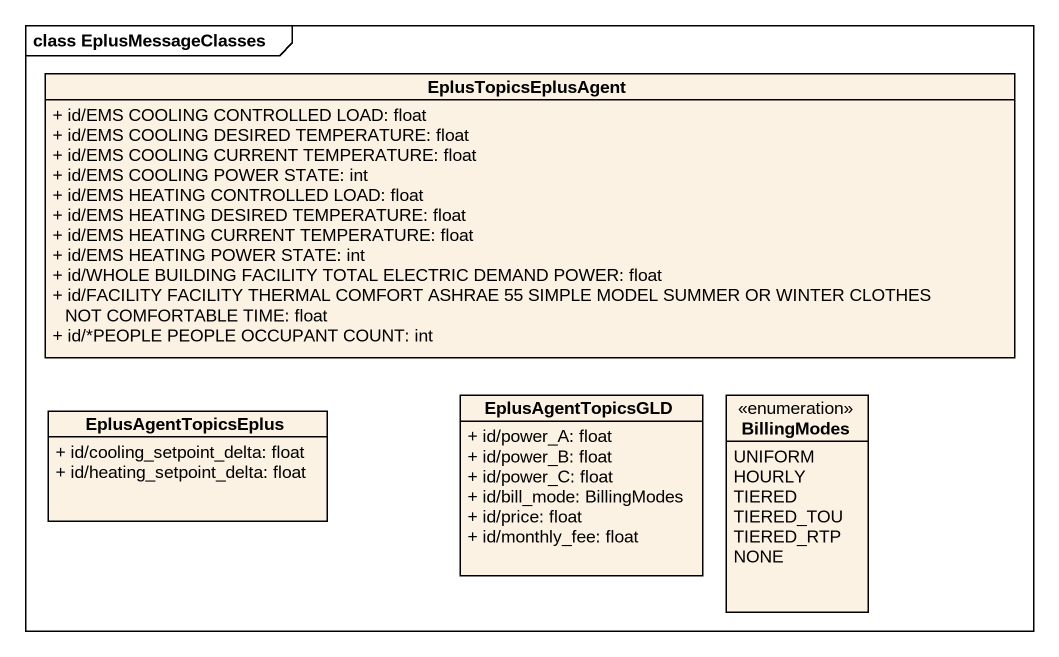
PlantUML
@startuml
mainframe class EplusMessageClasses
hide circle
hide empty members
skinparam classAttributeIconSize 0
class EplusTopicsEplusAgent {
  + id/EMS COOLING CONTROLLED LOAD: float
  + id/EMS COOLING DESIRED TEMPERATURE: float
  + id/EMS COOLING CURRENT TEMPERATURE: float
  + id/EMS COOLING POWER STATE: int
  + id/EMS HEATING CONTROLLED LOAD: float
  + id/EMS HEATING DESIRED TEMPERATURE: float
  + id/EMS HEATING CURRENT TEMPERATURE: float
  + id/EMS HEATING POWER STATE: int
  + id/WHOLE BUILDING FACILITY TOTAL ELECTRIC DEMAND POWER: float
  + id/FACILITY FACILITY THERMAL COMFORT ASHRAE 55 SIMPLE MODEL SUMMER OR WINTER CLOTHES NOT COMFORTABLE TIME: float
  + id/*PEOPLE PEOPLE OCCUPANT COUNT: int
}
class EplusAgentTopicsGLD {
  + id/power_A: float
  + id/power_B: float
  + id/power_C: float
  + id/bill_mode: BillingModes
  + id/price: float
  + id/monthly_fee: float
}
enum BillingModes {
  UNIFORM
  HOURLY
  TIERED
  TIERED_TOU
  TIERED_RTP
  NONE
}
class EplusAgentTopicsEplus {
  + id/cooling_setpoint_delta: float
  + id/heating_setpoint_delta: float
}
@enduml
